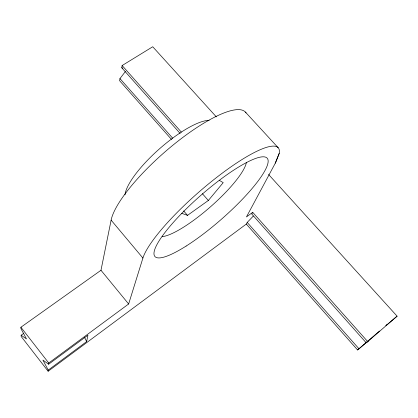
<?xml version="1.0" encoding="UTF-8"?>
<svg xmlns="http://www.w3.org/2000/svg" width="418" height="418" viewBox="0 0 418 418"><rect width="100%" height="100%" fill="white"/><g stroke="black" fill="none" stroke-linecap="round" stroke-linejoin="round"><path stroke-width="0.63" d="M253.298 216.09L247.205 222.433L246.312 224.069L48.143 371.247L48.227 370.102L42.908 360.081L48.655 364.224L87.926 335.189L86.625 341.605L48.227 370.102M48.655 364.224L48.744 363.012L20.9 327.237L100.984 270.274L111.12 220.134A88.538 23.324 -41.3 0 1 176.297 142.47A88.538 23.324 -41.3 0 1 246.066 112.954M125.41 71.483L119.961 78.594L119.611 80.711L171.495 139.424M180.132 133.436L121.758 67.758L122.124 65.537L152.727 46.753L216.341 116.888M48.744 363.012L128.639 303.985L142.909 258.058A89.671 18.972 -41.2 0 1 218.4 176.077A89.671 18.972 -41.2 0 1 279.214 153.385L275.734 162.367L246.448 216.942L252.707 212.318L367.709 341.59L397.1 316.17L268.549 174.447M275.232 163.145L279.214 153.385M252.707 212.318L251.772 214.042L366.225 342.817L367.709 341.59M181.757 213.342L187.51 215.364L208.347 200.473L223.217 182.64L219.492 180.435M387.314 324.358L385.882 325.69L397.1 316.17M366.225 342.817L368.462 340.754L357.589 349.976L246.312 224.069M357.589 349.976L379.476 331.056M48.143 371.247L21.187 336.5L21.146 335.215L23.779 333.329M121.758 67.758L122.913 68.134M21.146 335.215L26.475 338.93L20.942 328.595L20.9 327.237M245.392 112.066L278.2 147.763M122.124 65.537L181.37 132.135M119.961 78.594L172.707 138.222M247.205 222.433L358.999 348.811M202.385 193.686L208.347 200.473M183.669 210.933L187.51 215.364M111.12 220.134L142.909 258.058M100.984 270.274L128.639 303.985M84.734 337.681L86.625 341.605M246.364 162.555A58.405 13.24 -41.2 0 1 210.797 206.534A58.405 13.24 -41.2 0 1 162.158 236.614M125.029 194.814A58.656 16.307 -41.4 0 1 159.122 149.148A58.656 16.307 -41.4 0 1 209.11 120.384M186.13 246.061A74.618 15.764 -41.2 0 0 268.016 159.854A74.618 15.764 -41.2 0 0 179.035 216.21A74.618 15.764 -41.2 0 0 186.13 246.061"/></g></svg>
